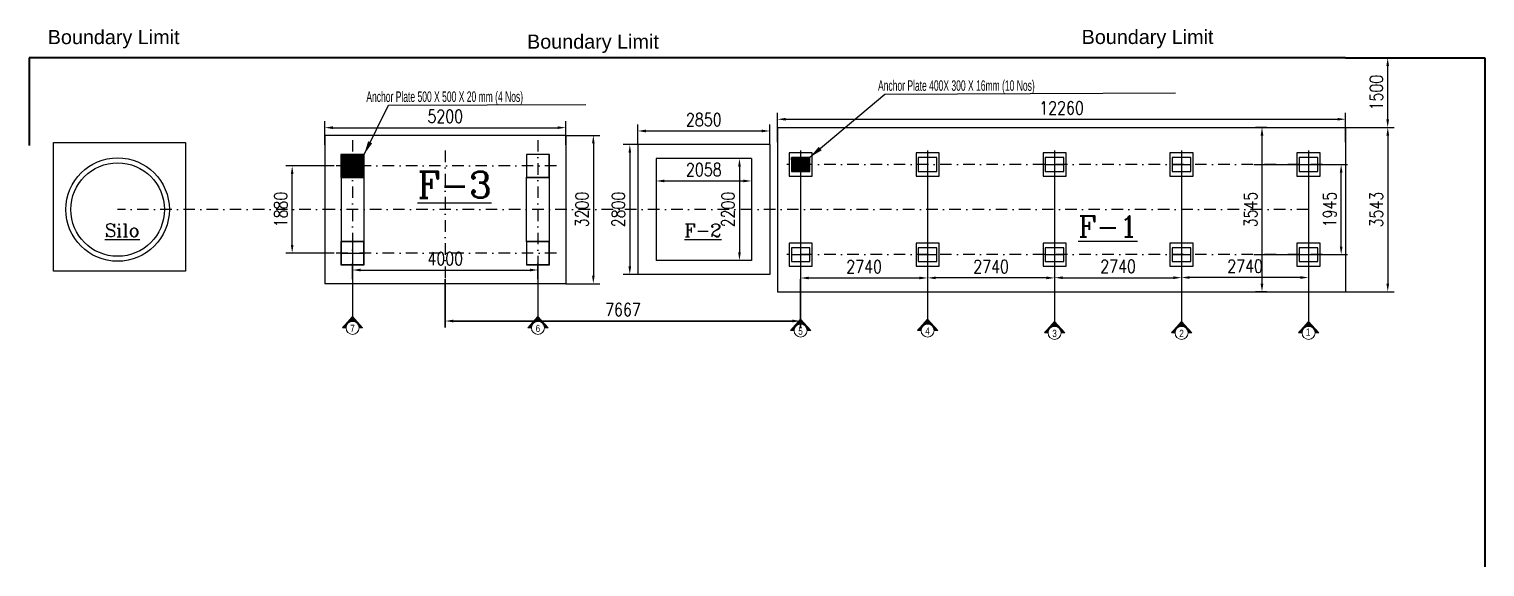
# Model space of a CAD drawing. Extents: x 669960 to 811714, y 144588 to 177507.
# Drawn here: x 780304 to 811714, y 149053 to 160655 of the extents above; entities that cross this region are included whole.
import ezdxf

# ---------------------------------------------------------------- set-up
doc = ezdxf.new("R2010")
doc.units = 0
doc.header["$LTSCALE"] = 500
doc.header["$MEASUREMENT"] = 0
doc.header["$PDMODE"] = 2
doc.linetypes.add('CENTER2', pattern=[28.575, 19.05, -3.175, 3.175, -3.175])
doc.linetypes.add('DASHDOT', pattern=[1, 0.5, -0.25, 0, -0.25])
doc.layers.get('0').update_dxf_attribs({"linetype": 'CONTINUOUS'})
doc.layers.get('DEFPOINTS').update_dxf_attribs({"linetype": 'CONTINUOUS'})
for name, color, linetype in [('00_grid', 253, 'CENTER2'), ('1', 1, 'CONTINUOUS'), ('D', 3, 'CONTINUOUS'), ('L', 4, 'CONTINUOUS')]:
    doc.layers.add(name, color=color, linetype=linetype)
for name, color, linetype, lineweight in [('00Grid', 35, 'CONTINUOUS', 5), ('2粗实线', 7, 'CONTINUOUS', 35), ('HA', 32, 'CONTINUOUS', 5)]:
    doc.layers.add(name, color=color, linetype=linetype, lineweight=lineweight)
doc.styles.add('AE', font='arial.ttf', dxfattribs={"height": 6})
doc.styles.add('COMPLEX', font='COMPLEX.shx', dxfattribs={"height": 500})
doc.styles.add('GRID', font='arial.ttf', dxfattribs={"width": 0.8, "height": 0.5})
doc.styles.add('HOLTEC', font='bgothl.ttf', dxfattribs={"width": 0.8})
doc.styles.add('TH_GBDIM', font='romans.shx', dxfattribs={"width": 0.8, "bigfont": 'gbcbig.shx'})
doc.dimstyles.new('TH_GBDIM', dxfattribs={"dimscale": 70, "dimtxt": 4, "dimasz": 2.5, "dimexe": 2, "dimexo": 0, "dimgap": 1.5, "dimtad": 1, "dimdec": 0, "dimzin": 4, "dimdsep": 46, "dimtxsty": 'TH_GBDIM', "dimcen": 2.5, "dimclrd": 130, "dimclre": 130, "dimclrt": 2, "dimadec": 0, "dimazin": 0, "dimtfac": 0.714286, "dimtdec": 0, "dimtmove": 0, "dimatfit": 3, "dimfxl": 2, "dimtzin": 0, "dimlwd": -1, "dimlwe": -1, "dimarcsym": 0})
pattern_1 = [(45, (65259.16762, 0), (-0.088388347648, 0.088388347648), [])]

# ---------------------------------------------------------------- blocks, each defined once
blk = doc.blocks.new('*D130')
at = {"color": 130, "transparency": 16777216}
for p, q in [((806729, 157735), (808753, 157735)), ((808613, 155965), (808613, 157560)), ((806729, 155790), (808753, 155790))]:
    blk.add_line(p, q, dxfattribs=at)
for points in [[(808583, 157560), (808642, 157560), (808613, 157735)], [(808583, 155965), (808642, 155965), (808613, 155790)]]:
    blk.add_solid(points, dxfattribs=at)
at = {"layer": 'DEFPOINTS', "color": 0, "transparency": 16777216}
for p in [(806729, 157735), (808613, 157735), (806729, 155790)]:
    blk.add_point(p, dxfattribs=at)
at = {"color": 2, "transparency": 16777216, "insert": (808368, 156763), "char_height": 280, "attachment_point": 5, "rotation": 90, "style": 'TH_GBDIM'}
blk.add_mtext('{\\C1;1945}', dxfattribs=at)
blk = doc.blocks.new('*D131')
at = {"color": 130, "transparency": 16777216}
for p, q in [((807007, 158535), (806765, 158535)), ((806905, 158360), (806905, 155165)), ((807007, 154990), (806765, 154990))]:
    blk.add_line(p, q, dxfattribs=at)
for points in [[(806875, 158360), (806934, 158360), (806905, 158535)], [(806875, 155165), (806934, 155165), (806905, 154990)]]:
    blk.add_solid(points, dxfattribs=at)
at = {"layer": 'DEFPOINTS', "color": 0, "transparency": 16777216}
for p in [(807007, 158535), (806905, 154990), (807007, 154990)]:
    blk.add_point(p, dxfattribs=at)
at = {"color": 2, "transparency": 16777216, "insert": (806660, 156763), "char_height": 280, "attachment_point": 5, "rotation": 90, "style": 'TH_GBDIM'}
blk.add_mtext('{\\C1;3545}', dxfattribs=at)
blk = doc.blocks.new('*D132')
at = {"color": 130, "transparency": 16777216}
for p, q in [((786883, 157703), (785840, 157703)), ((785980, 155998), (785980, 157528)), ((786883, 155823), (785840, 155823))]:
    blk.add_line(p, q, dxfattribs=at)
for points in [[(785951, 157528), (786009, 157528), (785980, 157703)], [(785951, 155998), (786009, 155998), (785980, 155823)]]:
    blk.add_solid(points, dxfattribs=at)
at = {"layer": 'DEFPOINTS', "color": 0, "transparency": 16777216}
for p in [(785980, 157703), (786883, 157703), (786883, 155823)]:
    blk.add_point(p, dxfattribs=at)
at = {"color": 2, "transparency": 16777216, "insert": (785735, 156763), "char_height": 280, "attachment_point": 5, "rotation": 90, "style": 'TH_GBDIM'}
blk.add_mtext('{\\C1;1880}', dxfattribs=at)
blk = doc.blocks.new('*D133')
at = {"color": 130, "transparency": 16777216}
for p, q in [((787283, 155263), (787283, 155598)), ((791283, 155263), (791283, 155598)), ((787458, 155458), (791108, 155458))]:
    blk.add_line(p, q, dxfattribs=at)
for points in [[(787458, 155487), (787458, 155428), (787283, 155458)], [(791108, 155487), (791108, 155428), (791283, 155458)]]:
    blk.add_solid(points, dxfattribs=at)
at = {"layer": 'DEFPOINTS', "color": 0, "transparency": 16777216}
for p in [(787283, 155263), (791283, 155458), (791283, 155263)]:
    blk.add_point(p, dxfattribs=at)
at = {"color": 2, "transparency": 16777216, "insert": (789283, 155703), "char_height": 280, "attachment_point": 5, "style": 'TH_GBDIM'}
blk.add_mtext('{\\C1;4000}', dxfattribs=at)
blk = doc.blocks.new('*D134')
at = {"color": 130, "transparency": 16777216}
for p, q in [((786683, 158156), (786683, 158669)), ((791883, 158156), (791883, 158669)), ((786858, 158529), (791708, 158529))]:
    blk.add_line(p, q, dxfattribs=at)
for points in [[(786858, 158558), (786858, 158500), (786683, 158529)], [(791708, 158558), (791708, 158500), (791883, 158529)]]:
    blk.add_solid(points, dxfattribs=at)
at = {"layer": 'DEFPOINTS', "color": 0, "transparency": 16777216}
for p in [(791883, 158529), (786683, 158156), (791883, 158156)]:
    blk.add_point(p, dxfattribs=at)
at = {"color": 2, "transparency": 16777216, "insert": (789283, 158774), "char_height": 280, "attachment_point": 5, "style": 'TH_GBDIM'}
blk.add_mtext('{\\C1;5200}', dxfattribs=at)
blk = doc.blocks.new('*D135')
at = {"color": 130, "transparency": 16777216}
for p, q in [((791883, 158363), (792618, 158363)), ((792478, 158188), (792478, 155338)), ((791883, 155163), (792618, 155163))]:
    blk.add_line(p, q, dxfattribs=at)
for points in [[(792449, 158188), (792507, 158188), (792478, 158363)], [(792449, 155338), (792507, 155338), (792478, 155163)]]:
    blk.add_solid(points, dxfattribs=at)
at = {"layer": 'DEFPOINTS', "color": 0, "transparency": 16777216}
for p in [(791883, 158363), (791883, 155163), (792478, 155163)]:
    blk.add_point(p, dxfattribs=at)
at = {"color": 2, "transparency": 16777216, "insert": (792233, 156763), "char_height": 280, "attachment_point": 5, "rotation": 90, "style": 'TH_GBDIM'}
blk.add_mtext('{\\C1;3200}', dxfattribs=at)
blk = doc.blocks.new('*D136')
at = {"layer": '2粗实线', "color": 130, "transparency": 16777216}
for p, q in [((789283, 155263), (789283, 154217)), ((796950, 155263), (796950, 154217)), ((789458, 154357), (796775, 154357))]:
    blk.add_line(p, q, dxfattribs=at)
for points in [[(789458, 154387), (789458, 154328), (789283, 154357)], [(796775, 154387), (796775, 154328), (796950, 154357)]]:
    blk.add_solid(points, dxfattribs=at)
at = {"layer": 'DEFPOINTS', "color": 0, "transparency": 16777216}
for p in [(789283, 155263), (796950, 155263), (796950, 154357)]:
    blk.add_point(p, dxfattribs=at)
at = {"layer": '2粗实线', "color": 2, "transparency": 16777216, "insert": (793117, 154602), "char_height": 280, "attachment_point": 5, "style": 'TH_GBDIM'}
blk.add_mtext('{\\C1;7667}', dxfattribs=at)
blk = doc.blocks.new('*D137')
at = {"color": 130, "transparency": 16777216}
for p, q in [((793436, 158163), (793436, 158598)), ((793611, 158458), (796111, 158458)), ((796286, 158163), (796286, 158598))]:
    blk.add_line(p, q, dxfattribs=at)
for points in [[(793611, 158487), (793611, 158428), (793436, 158458)], [(796111, 158487), (796111, 158428), (796286, 158458)]]:
    blk.add_solid(points, dxfattribs=at)
at = {"layer": 'DEFPOINTS', "color": 0, "transparency": 16777216}
for p in [(796286, 158458), (793436, 158163), (796286, 158163)]:
    blk.add_point(p, dxfattribs=at)
at = {"color": 2, "transparency": 16777216, "insert": (794861, 158703), "char_height": 280, "attachment_point": 5, "style": 'TH_GBDIM'}
blk.add_mtext('{\\C1;2850}', dxfattribs=at)
blk = doc.blocks.new('*D138')
at = {"color": 130, "transparency": 16777216}
for p, q in [((793436, 158163), (793125, 158163)), ((793265, 157988), (793265, 155538)), ((793436, 155363), (793125, 155363))]:
    blk.add_line(p, q, dxfattribs=at)
for points in [[(793236, 157988), (793294, 157988), (793265, 158163)], [(793236, 155538), (793294, 155538), (793265, 155363)]]:
    blk.add_solid(points, dxfattribs=at)
at = {"layer": 'DEFPOINTS', "color": 0, "transparency": 16777216}
for p in [(793436, 158163), (793265, 155363), (793436, 155363)]:
    blk.add_point(p, dxfattribs=at)
at = {"color": 2, "transparency": 16777216, "insert": (793020, 156763), "char_height": 280, "attachment_point": 5, "rotation": 90, "style": 'TH_GBDIM'}
blk.add_mtext('{\\C1;2800}', dxfattribs=at)
blk = doc.blocks.new('*D139')
at = {"color": 130, "transparency": 16777216}
for p, q in [((796450, 158214), (796450, 158851)), ((796625, 158711), (808535, 158711)), ((808710, 158214), (808710, 158851))]:
    blk.add_line(p, q, dxfattribs=at)
for points in [[(796625, 158740), (796625, 158682), (796450, 158711)], [(808535, 158740), (808535, 158682), (808710, 158711)]]:
    blk.add_solid(points, dxfattribs=at)
at = {"layer": 'DEFPOINTS', "color": 0, "transparency": 16777216}
for p in [(808710, 158711), (796450, 158214), (808710, 158214)]:
    blk.add_point(p, dxfattribs=at)
at = {"color": 2, "transparency": 16777216, "insert": (802580, 158956), "char_height": 280, "attachment_point": 5, "style": 'TH_GBDIM'}
blk.add_mtext('{\\C1;12260}', dxfattribs=at)
blk = doc.blocks.new('*D140')
at = {"color": 130, "transparency": 16777216}
for p, q in [((793832, 157863), (793832, 157239)), ((795890, 157863), (795890, 157239)), ((794007, 157379), (795715, 157379))]:
    blk.add_line(p, q, dxfattribs=at)
for points in [[(794007, 157408), (794007, 157350), (793832, 157379)], [(795715, 157408), (795715, 157350), (795890, 157379)]]:
    blk.add_solid(points, dxfattribs=at)
at = {"layer": 'DEFPOINTS', "color": 0, "transparency": 16777216}
for p in [(793832, 157863), (795890, 157863), (795890, 157379)]:
    blk.add_point(p, dxfattribs=at)
at = {"color": 2, "transparency": 16777216, "insert": (794861, 157624), "char_height": 280, "attachment_point": 5, "style": 'TH_GBDIM'}
blk.add_mtext('{\\C1;2058}', dxfattribs=at)
blk = doc.blocks.new('*D141')
at = {"color": 130, "transparency": 16777216}
for p, q in [((795890, 157863), (795491, 157863)), ((795631, 157688), (795631, 155838)), ((795890, 155663), (795491, 155663))]:
    blk.add_line(p, q, dxfattribs=at)
for points in [[(795602, 157688), (795660, 157688), (795631, 157863)], [(795602, 155838), (795660, 155838), (795631, 155663)]]:
    blk.add_solid(points, dxfattribs=at)
at = {"layer": 'DEFPOINTS', "color": 0, "transparency": 16777216}
for p in [(795890, 157863), (795631, 155663), (795890, 155663)]:
    blk.add_point(p, dxfattribs=at)
at = {"color": 2, "transparency": 16777216, "insert": (795386, 156763), "char_height": 280, "attachment_point": 5, "rotation": 90, "style": 'TH_GBDIM'}
blk.add_mtext('{\\C1;2200}', dxfattribs=at)
blk = doc.blocks.new('*D142')
at = {"color": 130, "transparency": 16777216}
for p, q in [((808710, 160035), (809757, 160035)), ((809617, 158710), (809617, 159860)), ((808710, 158535), (809757, 158535))]:
    blk.add_line(p, q, dxfattribs=at)
for points in [[(809588, 159860), (809646, 159860), (809617, 160035)], [(809588, 158710), (809646, 158710), (809617, 158535)]]:
    blk.add_solid(points, dxfattribs=at)
at = {"layer": 'DEFPOINTS', "color": 0, "transparency": 16777216}
for p in [(808710, 160035), (809617, 160035), (808710, 158535)]:
    blk.add_point(p, dxfattribs=at)
at = {"color": 2, "transparency": 16777216, "insert": (809372, 159285), "char_height": 280, "attachment_point": 5, "rotation": 90, "style": 'TH_GBDIM'}
blk.add_mtext('{\\C1;1500}', dxfattribs=at)
blk = doc.blocks.new('*D143')
at = {"color": 130, "transparency": 16777216}
for p, q in [((805170, 155490), (805170, 155156)), ((807910, 155490), (807910, 155156)), ((807735, 155296), (805345, 155296))]:
    blk.add_line(p, q, dxfattribs=at)
for points in [[(805345, 155325), (805345, 155267), (805170, 155296)], [(807735, 155325), (807735, 155267), (807910, 155296)]]:
    blk.add_solid(points, dxfattribs=at)
at = {"layer": 'DEFPOINTS', "color": 0, "transparency": 16777216}
for p in [(805170, 155490), (807910, 155490), (805170, 155296)]:
    blk.add_point(p, dxfattribs=at)
at = {"color": 2, "transparency": 16777216, "insert": (806540, 155541), "char_height": 280, "attachment_point": 5, "style": 'TH_GBDIM'}
blk.add_mtext('{\\C1;2740}', dxfattribs=at)
blk = doc.blocks.new('*D144')
at = {"color": 130, "transparency": 16777216}
for p, q in [((802430, 155490), (802430, 155152)), ((805170, 155490), (805170, 155152)), ((802605, 155292), (804995, 155292))]:
    blk.add_line(p, q, dxfattribs=at)
for points in [[(802605, 155321), (802605, 155263), (802430, 155292)], [(804995, 155321), (804995, 155263), (805170, 155292)]]:
    blk.add_solid(points, dxfattribs=at)
at = {"layer": 'DEFPOINTS', "color": 0, "transparency": 16777216}
for p in [(802430, 155490), (805170, 155490), (805170, 155292)]:
    blk.add_point(p, dxfattribs=at)
at = {"color": 2, "transparency": 16777216, "insert": (803800, 155537), "char_height": 280, "attachment_point": 5, "style": 'TH_GBDIM'}
blk.add_mtext('{\\C1;2740}', dxfattribs=at)
blk = doc.blocks.new('*D145')
at = {"color": 130, "transparency": 16777216}
for p, q in [((799690, 155490), (799690, 155148)), ((802430, 155490), (802430, 155148)), ((802255, 155288), (799865, 155288))]:
    blk.add_line(p, q, dxfattribs=at)
for points in [[(799865, 155317), (799865, 155259), (799690, 155288)], [(802255, 155317), (802255, 155259), (802430, 155288)]]:
    blk.add_solid(points, dxfattribs=at)
at = {"layer": 'DEFPOINTS', "color": 0, "transparency": 16777216}
for p in [(799690, 155490), (802430, 155490), (799690, 155288)]:
    blk.add_point(p, dxfattribs=at)
at = {"color": 2, "transparency": 16777216, "insert": (801060, 155533), "char_height": 280, "attachment_point": 5, "style": 'TH_GBDIM'}
blk.add_mtext('{\\C1;2740}', dxfattribs=at)
blk = doc.blocks.new('*D146')
at = {"color": 130, "transparency": 16777216}
for p, q in [((796950, 155540), (796950, 155146)), ((799690, 155540), (799690, 155146)), ((797125, 155286), (799515, 155286))]:
    blk.add_line(p, q, dxfattribs=at)
for points in [[(797125, 155315), (797125, 155257), (796950, 155286)], [(799515, 155315), (799515, 155257), (799690, 155286)]]:
    blk.add_solid(points, dxfattribs=at)
at = {"layer": 'DEFPOINTS', "color": 0, "transparency": 16777216}
for p in [(796950, 155540), (799690, 155540), (799690, 155286)]:
    blk.add_point(p, dxfattribs=at)
at = {"color": 2, "transparency": 16777216, "insert": (798320, 155531), "char_height": 280, "attachment_point": 5, "style": 'TH_GBDIM'}
blk.add_mtext('{\\C1;2740}', dxfattribs=at)
blk = doc.blocks.new('*D147')
at = {"color": 130, "transparency": 16777216}
for p, q in [((808710, 158533), (809759, 158533)), ((809619, 158358), (809619, 155165)), ((808710, 154990), (809759, 154990))]:
    blk.add_line(p, q, dxfattribs=at)
for points in [[(809589, 158358), (809648, 158358), (809619, 158533)], [(809589, 155165), (809648, 155165), (809619, 154990)]]:
    blk.add_solid(points, dxfattribs=at)
at = {"layer": 'DEFPOINTS', "color": 0, "transparency": 16777216}
for p in [(808710, 158533), (808710, 154990), (809619, 154990)]:
    blk.add_point(p, dxfattribs=at)
at = {"color": 2, "transparency": 16777216, "insert": (809374, 156761), "char_height": 280, "attachment_point": 5, "rotation": 90, "style": 'TH_GBDIM'}
blk.add_mtext('{\\C1;3543}', dxfattribs=at)

msp = doc.modelspace()

# ---------------------------------------------------------------- hatches: boundary and pattern name
h = msp.add_hatch()
h.set_pattern_fill('ANSI31', color=256)
h.set_pattern_definition(pattern_1)
h.paths.add_polyline_path([(787283.03, 157947.55), (787038.03, 157947.55), (787038.03, 157702.55), (787283.03, 157702.55)])
h.paths.add_polyline_path([(787528.03, 157947.55), (787283.03, 157947.55), (787283.03, 157702.55), (787528.03, 157702.55)])
h.paths.add_polyline_path([(787528.03, 157702.55), (787283.03, 157702.55), (787283.03, 157457.55), (787528.03, 157457.55)])
h.paths.add_polyline_path([(787283.03, 157702.55), (787038.03, 157702.55), (787038.03, 157457.55), (787283.03, 157457.55)])
h = msp.add_hatch()
h.set_pattern_fill('ANSI31', color=256)
h.set_pattern_definition(pattern_1)
h.paths.add_polyline_path([(797150.03, 157885.28), (796950.03, 157885.28), (796950.03, 157735.28), (797150.03, 157735.28)])
h.paths.add_polyline_path([(796950.03, 157885.28), (796750.03, 157885.28), (796750.03, 157735.28), (796950.03, 157735.28)])
h.paths.add_polyline_path([(796950.03, 157735.28), (796750.03, 157735.28), (796750.03, 157585.28), (796950.03, 157585.28)])
h.paths.add_polyline_path([(797150.03, 157735.28), (796950.03, 157735.28), (796950.03, 157585.28), (797150.03, 157585.28)])
at = {"layer": 'HA'}
h = msp.add_hatch(dxfattribs=at)
h.set_pattern_fill('ANSI31', color=256, scale=34.89117, angle=-180, style=0)
h.set_pattern_definition([(225, (1152757.407, -65882.2545), (3.083972908, -3.083972906), [])])
h.paths.add_polyline_path([(787423.16, 154212.53), (787501.1, 154212.53), (787283.03, 154452.33), (787064.96, 154212.53), (787142.89, 154212.53, -0.9812691)])
h = msp.add_hatch(dxfattribs=at)
h.set_pattern_fill('ANSI31', color=256, scale=34.89117, angle=-180, style=0)
h.set_pattern_definition([(225, (1156757.407, -65882.2545), (3.083972908, -3.083972906), [])])
h.paths.add_polyline_path([(791423.16, 154212.53), (791501.1, 154212.53), (791283.03, 154452.33), (791064.96, 154212.53), (791142.89, 154212.53, -0.9812691)])
h = msp.add_hatch(dxfattribs=at)
h.set_pattern_fill('ANSI31', color=256, scale=34.89117, angle=-180, style=0)
h.set_pattern_definition([(225, (1162424.407, -65939.993), (3.083972908, -3.083972906), [])])
h.paths.add_polyline_path([(797090.16, 154154.79), (797168.1, 154154.79), (796950.03, 154394.59), (796731.96, 154154.79), (796809.89, 154154.79, -0.9812691)])
h = msp.add_hatch(dxfattribs=at)
h.set_pattern_fill('ANSI31', color=256, scale=34.89117, angle=-180, style=0)
h.set_pattern_definition([(225, (1165164.407, -65939.993), (3.083972908, -3.083972906), [])])
h.paths.add_polyline_path([(799830.16, 154154.79), (799908.1, 154154.79), (799690.03, 154394.59), (799471.96, 154154.79), (799549.89, 154154.79, -0.9812691)])
h = msp.add_hatch(dxfattribs=at)
h.set_pattern_fill('ANSI31', color=256, scale=34.89117, angle=-180, style=0)
h.set_pattern_definition([(225, (1167904.407, -65989.993), (3.083972908, -3.083972906), [])])
h.paths.add_polyline_path([(802570.16, 154104.79), (802648.1, 154104.79), (802430.03, 154344.59), (802211.96, 154104.79), (802289.89, 154104.79, -0.9812691)])
h = msp.add_hatch(dxfattribs=at)
h.set_pattern_fill('ANSI31', color=256, scale=34.89117, angle=-180, style=0)
h.set_pattern_definition([(225, (1170644.407, -65989.993), (3.083972908, -3.083972906), [])])
h.paths.add_polyline_path([(805310.16, 154104.79), (805388.1, 154104.79), (805170.03, 154344.59), (804951.96, 154104.79), (805029.89, 154104.79, -0.9812691)])
h = msp.add_hatch(dxfattribs=at)
h.set_pattern_fill('ANSI31', color=256, scale=34.89117, angle=-180, style=0)
h.set_pattern_definition([(225, (1173384.407, -65989.993), (3.083972908, -3.083972906), [])])
h.paths.add_polyline_path([(808050.16, 154104.79), (808128.1, 154104.79), (807910.03, 154344.59), (807691.96, 154104.79), (807769.89, 154104.79, -0.9812691)])

# ---------------------------------------------------------------- linework, layer by layer
at = {"color": 1, "lineweight": 40}
for p, q in [((808710.03, 160035.28), (780304.49, 160035.28)), ((780304.49, 160035.28), (780304.49, 158142.64)), ((808710.03, 160035.28), (811713.96, 160035.28)), ((811713.96, 160035.28), (811713.96, 149052.95))]:
    msp.add_line(p, q, dxfattribs=at)
for p, q in [((786683.03, 158362.55), (786683.03, 155162.55)), ((791883.03, 158362.55), (786683.03, 158362.55)), ((791883.03, 158362.55), (791883.03, 155162.55)), ((796450.03, 158535.28), (808710.03, 158535.28)), ((796450.03, 158535.28), (796450.03, 154989.83)), ((808710.03, 158535.28), (808710.03, 154989.83)), ((793436.03, 158162.55), (793436.03, 155362.55)), ((796286.03, 158162.55), (793436.03, 158162.55)), ((796286.03, 158162.55), (796286.03, 155362.55)), ((796950.03, 158035.28), (796950.03, 154989.83)), ((799690.03, 158035.28), (799690.03, 155489.83)), ((802430.03, 158035.28), (802430.03, 155489.83)), ((805170.03, 158035.28), (805170.03, 155489.83)), ((807910.03, 158035.28), (807910.03, 155489.83)), ((793832.03, 157862.55), (793832.03, 155662.55)), ((795890.03, 157862.55), (793832.03, 157862.55)), ((795890.03, 157862.55), (795890.03, 155662.55)), ((796750.03, 157735.28), (797150.03, 157735.28)), ((796950.03, 157885.28), (796950.03, 157585.28)), ((799690.03, 157885.28), (799690.03, 157585.28)), ((802230.03, 157735.28), (802630.03, 157735.28)), ((802430.03, 157885.28), (802430.03, 157585.28)), ((804970.03, 157735.28), (805370.03, 157735.28)), ((805170.03, 157885.28), (805170.03, 157585.28)), ((807710.03, 157735.28), (808110.03, 157735.28)), ((807910.03, 157885.28), (807910.03, 157585.28)), ((787033.03, 155822.55), (787533.03, 155822.55)), ((787283.03, 156072.55), (787283.03, 155572.55)), ((796950.03, 155939.83), (796950.03, 155639.83)), ((799690.03, 155939.83), (799690.03, 155639.83)), ((802430.03, 155939.83), (802430.03, 155639.83)), ((805170.03, 155939.83), (805170.03, 155639.83)), ((787283.03, 155597.57), (787283.03, 154452.33)), ((791283.03, 155597.57), (791283.03, 154452.33)), ((795890.03, 155662.55), (793832.03, 155662.55)), ((796750.03, 155789.83), (797150.03, 155789.83)), ((796950.03, 155539.83), (796950.03, 154394.59)), ((799490.03, 155789.83), (799890.03, 155789.83)), ((799690.03, 155539.83), (799690.03, 154394.59)), ((802230.03, 155789.83), (802630.03, 155789.83)), ((802430.03, 155489.83), (802430.03, 154344.59)), ((804970.03, 155789.83), (805370.03, 155789.83)), ((805170.03, 155489.83), (805170.03, 154344.59)), ((807910.03, 155489.83), (807910.03, 154344.59)), ((796286.03, 155362.55), (793436.03, 155362.55)), ((791883.03, 155162.55), (786683.03, 155162.55)), ((796450.03, 154989.83), (808710.03, 154989.83))]:
    msp.add_line(p, q)
at = {"linetype": 'DASHDOT'}
for p, q in [((787283.03, 158262.55), (787283.03, 155262.55)), ((789283.03, 158035.28), (789283.03, 155262.55)), ((791283.03, 158262.55), (791283.03, 155262.55)), ((791683.03, 157702.55), (786883.03, 157702.55)), ((808210.03, 157735.28), (796650.03, 157735.28)), ((786883.03, 156762.55), (782214.09, 156762.55)), ((807910.03, 156762.55), (786883.03, 156762.55)), ((791683.03, 155822.55), (786883.03, 155822.55)), ((808210.03, 155789.83), (796650.03, 155789.83))]:
    msp.add_line(p, q, dxfattribs=at)
at = {"color": 3}
for p, q in [((787038.03, 157457.55), (787038.03, 156067.55)), ((787528.03, 157457.55), (787528.03, 156067.55)), ((791038.03, 156067.55), (791038.03, 157457.55)), ((791528.03, 157457.55), (791528.03, 156067.55))]:
    msp.add_line(p, q, dxfattribs=at)
for points in [[(780833.15, 158212.64), (783676.14, 158212.64), (783676.14, 155433.75), (780833.15, 155433.75)], [(796750.03, 157585.28), (797150.03, 157585.28), (797150.03, 157885.28), (796750.03, 157885.28)], [(799490.03, 157585.28), (799890.03, 157585.28), (799890.03, 157885.28), (799490.03, 157885.28)], [(802230.03, 157585.28), (802630.03, 157585.28), (802630.03, 157885.28), (802230.03, 157885.28)], [(804970.03, 157585.28), (805370.03, 157585.28), (805370.03, 157885.28), (804970.03, 157885.28)], [(807710.03, 157585.28), (808110.03, 157585.28), (808110.03, 157885.28), (807710.03, 157885.28)], [(796750.03, 155639.83), (797150.03, 155639.83), (797150.03, 155939.83), (796750.03, 155939.83)], [(799490.03, 155639.83), (799890.03, 155639.83), (799890.03, 155939.83), (799490.03, 155939.83)], [(802230.03, 155639.83), (802630.03, 155639.83), (802630.03, 155939.83), (802230.03, 155939.83)], [(804970.03, 155639.83), (805370.03, 155639.83), (805370.03, 155939.83), (804970.03, 155939.83)], [(807710.03, 155639.83), (808110.03, 155639.83), (808110.03, 155939.83), (807710.03, 155939.83)]]:
    msp.add_lwpolyline(points, close=True)
for radius in [1115.94, 1009.27]:
    msp.add_circle((782214.09, 156762.55), radius)
at = {"layer": '00Grid'}
for points in [[(787501.1, 154212.53), (787283.03, 154452.33), (787064.96, 154212.53), (787145.55, 154212.53)], [(787064.96, 154212.53), (787283.03, 154452.33), (787501.1, 154212.53), (787420.51, 154212.53)], [(791501.1, 154212.53), (791283.03, 154452.33), (791064.96, 154212.53), (791145.55, 154212.53)], [(791064.96, 154212.53), (791283.03, 154452.33), (791501.1, 154212.53), (791420.51, 154212.53)], [(797168.1, 154154.79), (796950.03, 154394.59), (796731.96, 154154.79), (796812.55, 154154.79)], [(796731.96, 154154.79), (796950.03, 154394.59), (797168.1, 154154.79), (797087.51, 154154.79)], [(799908.1, 154154.79), (799690.03, 154394.59), (799471.96, 154154.79), (799552.55, 154154.79)], [(799471.96, 154154.79), (799690.03, 154394.59), (799908.1, 154154.79), (799827.51, 154154.79)], [(802648.1, 154104.79), (802430.03, 154344.59), (802211.96, 154104.79), (802292.55, 154104.79)], [(802211.96, 154104.79), (802430.03, 154344.59), (802648.1, 154104.79), (802567.51, 154104.79)], [(805388.1, 154104.79), (805170.03, 154344.59), (804951.96, 154104.79), (805032.55, 154104.79)], [(804951.96, 154104.79), (805170.03, 154344.59), (805388.1, 154104.79), (805307.51, 154104.79)], [(808128.1, 154104.79), (807910.03, 154344.59), (807691.96, 154104.79), (807772.55, 154104.79)], [(807691.96, 154104.79), (807910.03, 154344.59), (808128.1, 154104.79), (808047.51, 154104.79)]]:
    msp.add_lwpolyline(points, dxfattribs=at)
for centre in [(787283.03, 154209.88), (791283.03, 154209.88), (796950.03, 154152.15), (799690.03, 154152.15), (802430.03, 154102.15), (805170.03, 154102.15), (807910.03, 154102.15)]:
    msp.add_circle(centre, 140.16, dxfattribs=at)
at = {"layer": 'D'}
for p, q in [((797150.03, 157890.28), (798767.83, 159249.47)), ((798767.83, 159249.47), (805037.01, 159281.39)), ((787533.03, 157952.55), (788057.81, 159013.57)), ((788057.81, 159013.57), (792317.09, 159032.21))]:
    msp.add_line(p, q, dxfattribs=at)
for points in [[(787033.03, 157452.55), (787533.03, 157452.55), (787533.03, 157952.55), (787033.03, 157952.55)], [(787038.03, 157457.55), (787528.03, 157457.55), (787528.03, 157947.55), (787038.03, 157947.55)], [(791033.03, 157452.55), (791533.03, 157452.55), (791533.03, 157952.55), (791033.03, 157952.55)], [(791038.03, 157457.55), (791528.03, 157457.55), (791528.03, 157947.55), (791038.03, 157947.55)], [(796700.03, 157485.28), (797200.03, 157485.28), (797200.03, 157985.28), (796700.03, 157985.28)], [(799440.03, 157485.28), (799940.03, 157485.28), (799940.03, 157985.28), (799440.03, 157985.28)], [(802180.03, 157485.28), (802680.03, 157485.28), (802680.03, 157985.28), (802180.03, 157985.28)], [(804920.03, 157485.28), (805420.03, 157485.28), (805420.03, 157985.28), (804920.03, 157985.28)], [(807660.03, 157485.28), (808160.03, 157485.28), (808160.03, 157985.28), (807660.03, 157985.28)], [(787033.03, 155572.55), (787533.03, 155572.55), (787533.03, 156072.55), (787033.03, 156072.55)], [(787038.03, 155577.55), (787528.03, 155577.55), (787528.03, 156067.55), (787038.03, 156067.55)], [(791033.03, 155572.55), (791533.03, 155572.55), (791533.03, 156072.55), (791033.03, 156072.55)], [(791038.03, 155577.55), (791528.03, 155577.55), (791528.03, 156067.55), (791038.03, 156067.55)], [(796700.03, 155539.83), (797200.03, 155539.83), (797200.03, 156039.83), (796700.03, 156039.83)], [(799440.03, 155539.83), (799940.03, 155539.83), (799940.03, 156039.83), (799440.03, 156039.83)], [(802180.03, 155539.83), (802680.03, 155539.83), (802680.03, 156039.83), (802180.03, 156039.83)], [(804920.03, 155539.83), (805420.03, 155539.83), (805420.03, 156039.83), (804920.03, 156039.83)], [(807660.03, 155539.83), (808160.03, 155539.83), (808160.03, 156039.83), (807660.03, 156039.83)]]:
    msp.add_lwpolyline(points, close=True, dxfattribs=at)
for points in [[(787706.4, 158193.13), (787619.01, 158236.35), (787533.03, 157952.55)], [(797405.04, 158041.61), (797342.18, 158116.14), (797150.03, 157890.28)]]:
    msp.add_solid(points, dxfattribs=at)

# ---------------------------------------------------------------- texts
at = {"style": 'AE'}
for p in [(780705.97, 160331.39), (791047.73, 160233.03), (803014.31, 160333.94)]:
    msp.add_text('Boundary Limit  ', height=305.1699, dxfattribs=at).set_placement(p)
at = {"layer": '00_grid', "color": 7, "char_height": 157.25, "width": 126.9159, "attachment_point": 1, "style": 'GRID'}
for s, insert in [('7', (787233, 154275.84)), ('6', (791233, 154275.84)), ('5', (796900, 154218.1)), ('4', (799640, 154218.1)), ('3', (802380, 154168.1)), ('2', (805120, 154168.1)), ('1', (807851.59, 154197.82))]:
    msp.add_mtext(s, dxfattribs=dict(at, insert=insert))
at = {"layer": '1', "style": 'HOLTEC', "width": 0.607352}
for s, p in [('Anchor Plate 400X 300 X 16mm (10 Nos)', (798620.29, 159324.32)), ('Anchor Plate 500 X 500 X 20 mm (4 Nos)', (787580.7, 159084.95))]:
    msp.add_text(s, height=226.3009, dxfattribs=at).set_placement(p)
at = {"layer": 'L', "color": 4, "style": 'COMPLEX'}
for s, height, p in [('%%UF-3', 564.48, (788686.03, 157018.46)), ('%%USilo', 282.24, (781941.1, 156173.48)), ('%%UF-2', 282.24, (794443.99, 156173.48)), ('%%UF-1', 451.584, (802940.99, 156173.48))]:
    msp.add_text(s, height=height, dxfattribs=at).set_placement(p)

# ---------------------------------------------------------------- dimensions: what is measured, and where the dimension line sits
for base, p1, p2, picture, middle in [((809617.25, 160035.28), (808710.03, 158535.28), (808710.03, 160035.28), '*D142', (809372.25, 159285.28)), ((792477.8, 155162.55), (791883.03, 158362.55), (791883.03, 155162.55), '*D135', (792232.8, 156762.55)), ((806904.51, 154989.83), (807006.91, 158535.28), (807006.91, 154989.83), '*D131', (806659.51, 156762.55)), ((809618.52, 154989.83), (808710.03, 158532.72), (808710.03, 154989.83), '*D147', (809373.52, 156761.28)), ((793264.71, 155362.55), (793436.03, 158162.55), (793436.03, 155362.55), '*D138', (793019.71, 156762.55)), ((785980.29, 157702.55), (786883.03, 155822.55), (786883.03, 157702.55), '*D132', (785735.29, 156762.55)), ((795630.81, 155662.55), (795890.03, 157862.55), (795890.03, 155662.55), '*D141', (795385.81, 156762.55)), ((808612.58, 157735.28), (806729.36, 155789.83), (806729.36, 157735.28), '*D130', (808367.58, 156762.55))]:
    dim = msp.add_linear_dim(base=base, p1=p1, p2=p2, angle=90, text='{\\C1;<>}', dimstyle='TH_GBDIM')
    dim.commit()
    dim.dimension.update_dxf_attribs({"geometry": picture, "text_midpoint": middle})
for base, p1, p2, picture, middle in [((791883.03, 158529.22), (786683.03, 158155.54), (791883.03, 158155.54), '*D134', (789283.03, 158774.22)), ((808710.03, 158711.14), (796450.03, 158214.3), (808710.03, 158214.3), '*D139', (802580.03, 158956.14)), ((796286.03, 158457.52), (793436.03, 158162.55), (796286.03, 158162.55), '*D137', (794861.03, 158702.52)), ((795890.03, 157379.12), (793832.03, 157862.55), (795890.03, 157862.55), '*D140', (794861.03, 157624.12)), ((791283.03, 155457.57), (787283.03, 155262.55), (791283.03, 155262.55), '*D133', (789283.03, 155702.57)), ((799690.03, 155285.96), (796950.03, 155539.83), (799690.03, 155539.83), '*D146', (798320.03, 155530.96)), ((799690.03, 155287.91), (802430.03, 155489.83), (799690.03, 155489.83), '*D145', (801060.03, 155532.91)), ((805170.03, 155291.93), (802430.03, 155489.83), (805170.03, 155489.83), '*D144', (803800.03, 155536.93)), ((805170.03, 155296.04), (807910.03, 155489.83), (805170.03, 155489.83), '*D143', (806540.03, 155541.04))]:
    dim = msp.add_linear_dim(base=base, p1=p1, p2=p2, text='{\\C1;<>}', dimstyle='TH_GBDIM')
    dim.commit()
    dim.dimension.update_dxf_attribs({"geometry": picture, "text_midpoint": middle})
at = {"layer": '2粗实线'}
dim = msp.add_linear_dim(base=(796950.03, 154357.4), p1=(789283.03, 155262.55), p2=(796950.03, 155262.55), text='{\\C1;<>}', dimstyle='TH_GBDIM', dxfattribs=at)
dim.commit()
dim.dimension.update_dxf_attribs({"geometry": '*D136', "text_midpoint": (793116.53, 154602.4)})

doc.saveas('drawing.dxf')
